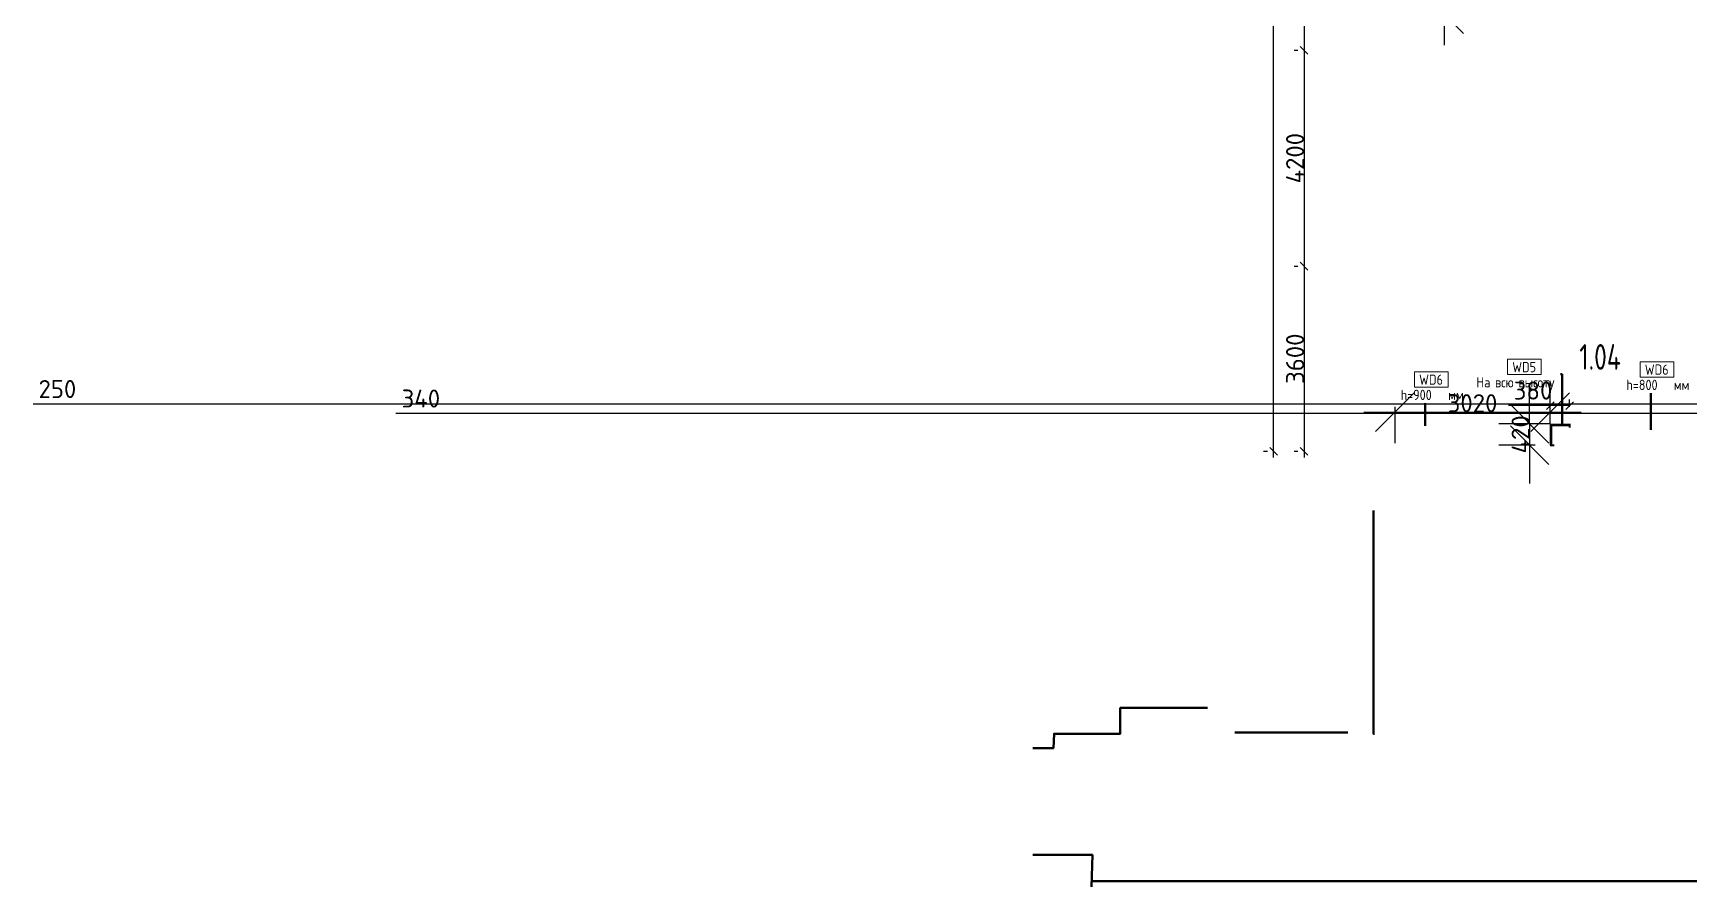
# Model space of a CAD drawing. Header units: millimetres. Extents: x -213547 to 415037, y -3642 to 106956.
# Drawn here: x -19258 to 12982, y 57930 to 74535 of the extents above; entities that cross this region are included whole.
import ezdxf

# ---------------------------------------------------------------- set-up
doc = ezdxf.new("R2010")
doc.units = ezdxf.units.MM
for name, color, linetype, lineweight in [('10)FK4', 3, 'Continuous', 50), ('5.5) Перег WD5', 3, 'Continuous', 40), ('A-AREA-IDEN', 7, 'Continuous', 9), ('A-WALL-IDEN', 7, 'Continuous', 9)]:
    doc.layers.add(name, color=color, linetype=linetype, lineweight=lineweight)
doc.styles.add('GOST Common_1', font='', dxfattribs={"width": 0.9, "height": 250})
doc.styles.add('ISOCPEUR', font='isocpeur.ttf', dxfattribs={"height": 250})
doc.styles.add('ISOCPEUR_1', font='isocpeur.ttf', dxfattribs={"height": 350})
doc.styles.add('ISOCPEUR_4', font='isocpeur.ttf', dxfattribs={"width": 0.9, "height": 1000})
doc.styles.add('СПДС', font='ГОСТ тип А.ttf', dxfattribs={"width": 0.9})
doc.styles.get('GOST Common_1').set_extended_font_data('GOST Common')
doc.dimstyles.new('ISO-2_0_0_9К_Средний_округл2', dxfattribs={"dimscale": 304.8, "dimtxt": 199.196235, "dimasz": 0.492126, "dimexe": 0.393701, "dimexo": 0, "dimgap": 0, "dimtad": 1, "dimdec": 0, "dimrnd": 10, "dimzin": 0, "dimdsep": 46, "dimtxsty": 'ISOCPEUR_1', "dimblk1": 'OBLIQUE', "dimblk2": 'OBLIQUE', "dimsah": 1, "dimcen": 0.09, "dimdle": 0.393701, "dimazin": 0, "dimtfac": 1, "dimtdec": 4, "dimtix": 1, "dimtmove": 0, "dimatfit": 3, "dimfxl": 1, "dimtvp": 1, "dimtolj": 1, "dimtzin": 0, "dimarcsym": 2})
doc.dimstyles.new('ISO-2_0_0_9К_Средний_округл2_1', dxfattribs={"dimscale": 304.8, "dimtxt": 995.981176, "dimasz": 2.46063, "dimexe": 1.968504, "dimexo": 0, "dimgap": 0, "dimtad": 1, "dimdec": 0, "dimrnd": 10, "dimzin": 0, "dimdsep": 46, "dimtxsty": 'ISOCPEUR_4', "dimblk1": 'OBLIQUE', "dimblk2": 'OBLIQUE', "dimsah": 1, "dimcen": 0.09, "dimdle": 1.968504, "dimazin": 0, "dimtfac": 1, "dimtdec": 4, "dimtix": 1, "dimtmove": 0, "dimatfit": 3, "dimfxl": 1, "dimtvp": 1, "dimtolj": 1, "dimtzin": 0, "dimarcsym": 2})
doc.dimstyles.new('ISO-2_5_0_9К_БОЛЬШОЙ', dxfattribs={"dimscale": 304.8, "dimtxt": 248.995294, "dimasz": 0.492126, "dimexe": 0.393701, "dimexo": 0.984252, "dimgap": 0, "dimtad": 1, "dimdec": 0, "dimrnd": 10, "dimzin": 0, "dimdsep": 46, "dimtxsty": 'ISOCPEUR', "dimblk1": 'OBLIQUE', "dimblk2": 'OBLIQUE', "dimsah": 1, "dimcen": 0.09, "dimdle": 0.393701, "dimazin": 0, "dimtfac": 1, "dimtdec": 4, "dimtix": 1, "dimtmove": 0, "dimatfit": 3, "dimfxl": 1, "dimtvp": 1, "dimtolj": 1, "dimtzin": 0, "dimarcsym": 2})
doc.dimstyles.new('ISO-2_5_0_9К_БОЛЬШОЙ_1', dxfattribs={"dimscale": 304.8, "dimtxt": 248.995294, "dimasz": 0.492126, "dimexe": 0.393701, "dimexo": 0.984252, "dimgap": 0, "dimtad": 1, "dimdec": 0, "dimrnd": 10, "dimzin": 0, "dimdsep": 46, "dimtxsty": 'ISOCPEUR', "dimblk1": 'OBLIQUE', "dimblk2": 'OBLIQUE', "dimsah": 1, "dimcen": 0.09, "dimdle": 0.393701, "dimazin": 0, "dimtfac": 1, "dimtdec": 4, "dimtix": 1, "dimtmove": 2, "dimatfit": 3, "dimfxl": 1, "dimtvp": 1, "dimtolj": 1, "dimtzin": 0, "dimarcsym": 2})

# ---------------------------------------------------------------- blocks, each defined once
blk = doc.blocks.new('_Oblique')
at = {"color": 0, "linetype": 'ByBlock', "lineweight": -2}
blk.add_line((-0.5, -0.5), (0.5, 0.5), dxfattribs=at)
blk = doc.blocks.new('*D1947')
at = {"layer": '10)FK4', "color": 0, "lineweight": -2, "transparency": 16777216}
for p, q in [((6054, 76903), (5354, 76903)), ((5474, 77023), (5474, 74083)), ((5280, 74203), (5354, 74203))]:
    blk.add_line(p, q, dxfattribs=at)
at = {"layer": 'Defpoints', "color": 0, "transparency": 16777216}
for p in [(6354, 76903), (5474, 74203), (5580, 74203)]:
    blk.add_point(p, dxfattribs=at)
at = {"layer": '10)FK4', "color": 0, "lineweight": -2, "transparency": 16777216, "xscale": 150, "yscale": 150, "zscale": 150}
for p, rotation in [((5474, 76903), 90), ((5474, 74203), 270)]:
    blk.add_blockref('_Oblique', p, dxfattribs=dict(at, rotation=rotation))
at = {"layer": '10)FK4', "color": 0, "transparency": 16777216, "insert": (5299, 75553), "char_height": 350, "width": 758.48, "attachment_point": 5, "rotation": 90, "style": 'ISOCPEUR_1'}
blk.add_mtext('\\A1;2700', dxfattribs=at)
blk = doc.blocks.new('*D1948')
at = {"layer": '10)FK4', "color": 0, "lineweight": -2, "transparency": 16777216}
for p, q in [((5280, 74203), (5354, 74203)), ((5474, 74323), (5474, 69883)), ((5280, 70003), (5354, 70003))]:
    blk.add_line(p, q, dxfattribs=at)
at = {"layer": 'Defpoints', "color": 0, "transparency": 16777216}
for p in [(5580, 74203), (5474, 70003), (5580, 70003)]:
    blk.add_point(p, dxfattribs=at)
at = {"layer": '10)FK4', "color": 0, "lineweight": -2, "transparency": 16777216, "xscale": 150, "yscale": 150, "zscale": 150}
for p, rotation in [((5474, 74203), 90), ((5474, 70003), 270)]:
    blk.add_blockref('_Oblique', p, dxfattribs=dict(at, rotation=rotation))
at = {"layer": '10)FK4', "color": 0, "transparency": 16777216, "insert": (5299, 72103), "char_height": 350, "width": 787.21, "attachment_point": 5, "rotation": 90, "style": 'ISOCPEUR_1'}
blk.add_mtext('\\A1;4200', dxfattribs=at)
blk = doc.blocks.new('*D1949')
at = {"layer": '10)FK4', "color": 0, "lineweight": -2, "transparency": 16777216}
for p, q in [((5280, 70003), (5354, 70003)), ((5474, 70123), (5474, 66283)), ((5280, 66403), (5354, 66403))]:
    blk.add_line(p, q, dxfattribs=at)
at = {"layer": 'Defpoints', "color": 0, "transparency": 16777216}
for p in [(5580, 70003), (5474, 66403), (5580, 66403)]:
    blk.add_point(p, dxfattribs=at)
at = {"layer": '10)FK4', "color": 0, "lineweight": -2, "transparency": 16777216, "xscale": 150, "yscale": 150, "zscale": 150}
for p, rotation in [((5474, 70003), 90), ((5474, 66403), 270)]:
    blk.add_blockref('_Oblique', p, dxfattribs=dict(at, rotation=rotation))
at = {"layer": '10)FK4', "color": 0, "transparency": 16777216, "insert": (5299, 68203), "char_height": 350, "width": 758.48, "attachment_point": 5, "rotation": 90, "style": 'ISOCPEUR_1'}
blk.add_mtext('\\A1;3600', dxfattribs=at)
blk = doc.blocks.new('*D1950')
at = {"layer": '10)FK4', "color": 0, "lineweight": -2, "transparency": 16777216}
for p, q in [((4881, 93523), (4881, 81027)), ((4687, 93403), (4761, 93403)), ((4881, 66283), (4881, 79872)), ((4687, 66403), (4761, 66403))]:
    blk.add_line(p, q, dxfattribs=at)
at = {"layer": 'Defpoints', "color": 0, "transparency": 16777216}
for p in [(4987, 93403), (4881, 66403), (4987, 66403)]:
    blk.add_point(p, dxfattribs=at)
at = {"layer": '10)FK4', "color": 0, "lineweight": -2, "transparency": 16777216, "xscale": 150, "yscale": 150, "zscale": 150}
for p, rotation in [((4881, 93403), 90), ((4881, 66403), 270)]:
    blk.add_blockref('_Oblique', p, dxfattribs=dict(at, rotation=rotation))
at = {"layer": '10)FK4', "color": 0, "transparency": 16777216, "insert": (4488, 79975), "char_height": 350, "width": 948.1, "attachment_point": 1, "rotation": 90, "line_spacing_factor": 1.149209, "style": 'ISOCPEUR_1'}
blk.add_mtext('\\A1;27000', dxfattribs=at)
blk = doc.blocks.new('*D1960')
at = {"layer": '10)FK4', "color": 0, "lineweight": -2, "transparency": 16777216}
for p, q in [((8205, 74303), (8205, 77603)), ((7675, 77003), (8805, 77003)), ((8099, 74903), (8805, 74903))]:
    blk.add_line(p, q, dxfattribs=at)
at = {"layer": 'Defpoints', "color": 0, "transparency": 16777216}
for p in [(7675, 77003), (8205, 77003), (8099, 74903)]:
    blk.add_point(p, dxfattribs=at)
at = {"layer": '10)FK4', "color": 0, "lineweight": -2, "transparency": 16777216, "xscale": 750, "yscale": 750, "zscale": 750}
for p, rotation in [((8205, 77003), 90), ((8205, 74903), 270)]:
    blk.add_blockref('_Oblique', p, dxfattribs=dict(at, rotation=rotation))
at = {"layer": '10)FK4', "color": 0, "transparency": 16777216, "insert": (8030, 75953), "char_height": 350, "width": 565.41, "attachment_point": 5, "rotation": 90, "style": 'ISOCPEUR_1'}
blk.add_mtext('\\A1;2100', dxfattribs=at)
blk = doc.blocks.new('*D1965')
at = {"layer": '10)FK4', "color": 0, "lineweight": -2, "transparency": 16777216}
for p, q in [((10265, 66938), (10265, 67763)), ((6640, 67163), (10865, 67163)), ((7240, 67269), (7240, 66563))]:
    blk.add_line(p, q, dxfattribs=at)
at = {"layer": 'Defpoints', "color": 0, "transparency": 16777216}
for p in [(7240, 67269), (10265, 67163), (10265, 66938)]:
    blk.add_point(p, dxfattribs=at)
at = {"layer": '10)FK4', "color": 0, "lineweight": -2, "transparency": 16777216, "xscale": 750, "yscale": 750, "zscale": 750, "rotation": 180}
blk.add_blockref('_Oblique', (7240, 67163), dxfattribs=at)
at = {"layer": '10)FK4', "color": 0, "lineweight": -2, "transparency": 16777216, "xscale": 750, "yscale": 750, "zscale": 750}
blk.add_blockref('_Oblique', (10265, 67163), dxfattribs=at)
at = {"layer": '10)FK4', "color": 0, "transparency": 16777216, "insert": (8753, 67338), "char_height": 350, "width": 606.78, "attachment_point": 5, "style": 'ISOCPEUR_1'}
blk.add_mtext('\\A1;3020', dxfattribs=at)
blk = doc.blocks.new('*D1966')
at = {"layer": '10)FK4', "color": 0, "lineweight": -2, "transparency": 16777216}
for p, q in [((10265, 66938), (10265, 67411)), ((10640, 67269), (10640, 67411)), ((10265, 67291), (9450, 67291)), ((10640, 67291), (10145, 67291))]:
    blk.add_line(p, q, dxfattribs=at)
at = {"layer": 'Defpoints', "color": 0, "transparency": 16777216}
for p in [(10640, 67291), (10640, 67269), (10265, 66938)]:
    blk.add_point(p, dxfattribs=at)
at = {"layer": '10)FK4', "color": 0, "lineweight": -2, "transparency": 16777216, "xscale": 150, "yscale": 150, "zscale": 150, "rotation": 180}
blk.add_blockref('_Oblique', (10265, 67291), dxfattribs=at)
at = {"layer": '10)FK4', "color": 0, "lineweight": -2, "transparency": 16777216, "xscale": 150, "yscale": 150, "zscale": 150}
blk.add_blockref('_Oblique', (10640, 67291), dxfattribs=at)
at = {"layer": '10)FK4', "color": 0, "transparency": 16777216, "insert": (9555, 67758), "char_height": 350, "width": 455.09, "attachment_point": 1, "line_spacing_factor": 1.149209, "style": 'ISOCPEUR_1'}
blk.add_mtext('\\A1;380', dxfattribs=at)
blk = doc.blocks.new('*D1967')
at = {"layer": '10)FK4', "color": 0, "lineweight": -2, "transparency": 16777216}
for p, q in [((9864, 66938), (9864, 67688)), ((10265, 66938), (9264, 66938)), ((9864, 66938), (9864, 66523)), ((9970, 66523), (9264, 66523)), ((9864, 66523), (9864, 65773))]:
    blk.add_line(p, q, dxfattribs=at)
at = {"layer": 'Defpoints', "color": 0, "transparency": 16777216}
for p in [(10265, 66938), (9864, 66523), (9970, 66523)]:
    blk.add_point(p, dxfattribs=at)
at = {"layer": '10)FK4', "color": 0, "lineweight": -2, "transparency": 16777216, "xscale": 750, "yscale": 750, "zscale": 750}
for p, rotation in [((9864, 66938), 270), ((9864, 66523), 90)]:
    blk.add_blockref('_Oblique', p, dxfattribs=dict(at, rotation=rotation))
at = {"layer": '10)FK4', "color": 0, "transparency": 16777216, "insert": (9689, 66731), "char_height": 350, "width": 478.07, "attachment_point": 5, "rotation": 90, "style": 'ISOCPEUR_1'}
blk.add_mtext('\\A1;420', dxfattribs=at)
blk = doc.blocks.new('М_стена2 - Типоразмер-30678229-План монтажа стен и перегородок 1 этажа в осях 1-12')
at = {"layer": 'A-WALL-IDEN'}
for p, q in [((3.26, 1.52), (-3.27, 1.52)), ((-3.27, 1.52), (-3.27, -1.48)), ((3.26, -1.48), (3.26, 1.52)), ((-3.27, -1.48), (3.26, -1.48))]:
    blk.add_line(p, q, dxfattribs=at)
blk = doc.blocks.new('*D1995')
at = {"layer": '5.5) Перег WD5', "color": 0, "lineweight": -2, "transparency": 16777216}
for p, q in [((33290, 66903), (33290, 67441)), ((33540, 67125), (33540, 67441)), ((33290, 67321), (-19258, 67321)), ((33540, 67321), (33170, 67321))]:
    blk.add_line(p, q, dxfattribs=at)
at = {"layer": 'Defpoints', "color": 0, "transparency": 16777216}
for p in [(33540, 67321), (33540, 67125), (33290, 66903)]:
    blk.add_point(p, dxfattribs=at)
at = {"layer": '5.5) Перег WD5', "color": 0, "lineweight": -2, "transparency": 16777216, "xscale": 304.8, "yscale": 304.8, "zscale": 304.8, "rotation": 180}
blk.add_blockref('_Oblique', (33290, 67321), dxfattribs=at)
at = {"layer": '5.5) Перег WD5', "color": 0, "lineweight": -2, "transparency": 16777216, "xscale": 304.8, "yscale": 304.8, "zscale": 304.8}
blk.add_blockref('_Oblique', (33540, 67321), dxfattribs=at)
at = {"layer": '5.5) Перег WD5', "color": 0, "lineweight": 25, "transparency": 16777216, "insert": (-19153, 67788), "char_height": 350, "width": 455.09, "attachment_point": 1, "line_spacing_factor": 1.149209, "style": 'ISOCPEUR_1'}
blk.add_mtext('\\A1;250', dxfattribs=at)
blk = doc.blocks.new('*D1999')
at = {"layer": '5.5) Перег WD5', "color": 0, "lineweight": -2, "transparency": 16777216}
for p, q in [((43100, 67137), (-12198, 67137)), ((43438, 67137), (42980, 67137)), ((43100, 67346), (43100, 67017)), ((43438, 66923), (43438, 67257))]:
    blk.add_line(p, q, dxfattribs=at)
at = {"layer": 'Defpoints', "color": 0, "transparency": 16777216}
for p in [(43100, 67346), (43438, 67137), (43438, 66923)]:
    blk.add_point(p, dxfattribs=at)
at = {"layer": '5.5) Перег WD5', "color": 0, "lineweight": -2, "transparency": 16777216, "xscale": 304.8, "yscale": 304.8, "zscale": 304.8, "rotation": 180}
blk.add_blockref('_Oblique', (43100, 67137), dxfattribs=at)
at = {"layer": '5.5) Перег WD5', "color": 0, "lineweight": -2, "transparency": 16777216, "xscale": 304.8, "yscale": 304.8, "zscale": 304.8}
blk.add_blockref('_Oblique', (43438, 67137), dxfattribs=at)
at = {"layer": '5.5) Перег WD5', "color": 0, "lineweight": 25, "transparency": 16777216, "insert": (-12087, 67603), "char_height": 350, "width": 478.07, "attachment_point": 1, "line_spacing_factor": 1.149209, "style": 'ISOCPEUR_1'}
blk.add_mtext('\\A1;340', dxfattribs=at)

msp = doc.modelspace()

# ---------------------------------------------------------------- linework, layer by layer
at = {"layer": '10)FK4', "color": 18, "true_color": 0x000000}
for p, q in [((10495.8, 67904.3), (10463.5, 67904.3)), ((10495.8, 66898), (10495.8, 67904.3)), ((12224.6, 66819.1), (12224.6, 67534.1)), ((7833, 66898), (7833, 67338.9))]:
    msp.add_line(p, q, dxfattribs=at)
at = {"layer": '10)FK4'}
for points in [[(6824.7, 65250.2), (6824.7, 60909.2), (6845.7, 60909.2)], [(195.7, 60629.2), (597.2, 60629.2), (610.7, 60909.2), (1895.7, 60909.2), (1895.7, 61409.2), (3595.7, 61409.2)], [(13743.7, 60909.2), (20089.8, 60909.2), (20089.8, 58039.6), (1334.7, 58039.6)], [(4124.7, 60930.2), (6324.7, 60930.2)], [(1334.7, 57930.2), (1354.7, 58550.2), (195.7, 58551.2)]]:
    msp.add_lwpolyline(points, dxfattribs=at)
at = {"layer": '5.5) Перег WD5'}
for p, q in [((10277.8, 66925.5), (10640.3, 66925.5)), ((10277.8, 66523), (10277.8, 66925.5)), ((10290.3, 66913), (10640.3, 66913)), ((10290.3, 66523), (10290.3, 66913)), ((10640.3, 66938), (10640.3, 66863)), ((10265.3, 66523), (10340.3, 66523))]:
    msp.add_line(p, q, dxfattribs=at)

# ---------------------------------------------------------------- block references
at = {"layer": '10)FK4', "color": 18, "true_color": 0x000000, "xscale": 99.99999999999993, "yscale": 99.99999999999993, "zscale": 99.99999999999993}
for p in [(9761.6, 68042.3), (12341.2, 67992.6), (7949.6, 67797.4)]:
    msp.add_blockref('М_стена2 - Типоразмер-30678229-План монтажа стен и перегородок 1 этажа в осях 1-12', p, dxfattribs=at)

# ---------------------------------------------------------------- texts
at = {"layer": '10)FK4', "color": 18, "lineweight": 25, "true_color": 0x000000, "char_height": 200, "attachment_point": 1, "style": 'GOST Common_1'}
for s, insert, width in [('WD5', (9525.1, 68140.3), 584.43), ('WD6', (12104.7, 68090.6), 584.43), ('WD6', (7713.1, 67895.4), 584.43), ('На', (8826.4, 67843.4), 360.759), ('\\fGOST Common|b0|i0|c204|p34|;\\W.9; ', (9124.1, 67843.4), 79.367), ('всю', (9189.6, 67843.4), 476.202), ('\\fGOST Common|b0|i0|c204|p34|;\\W.9; ', (9582.5, 67843.4), 79.367), ('высоту', (9648, 67843.4), 981.265), ('h=800', (11745.3, 67793.7), 793.671), ('мм', (12669.6, 67793.7), 360.759), ('h=900', (7353.8, 67598.5), 793.671), ('мм', (8278.1, 67598.5), 360.759)]:
    msp.add_mtext(s, dxfattribs=dict(at, insert=insert, width=width))
at = {"layer": 'A-AREA-IDEN', "insert": (10830.2, 68487.3), "char_height": 500, "width": 1255.443, "attachment_point": 1, "style": 'СПДС'}
msp.add_mtext('1.04', dxfattribs=at)

# ---------------------------------------------------------------- dimensions: what is measured, and where the dimension line sits
at = {"layer": '10)FK4', "color": 18, "true_color": 0x000000}
dim = msp.add_linear_dim(base=(4881.4, 66403), p1=(4987.4, 93403), p2=(4987.4, 66403), angle=90, dimstyle='ISO-2_5_0_9К_БОЛЬШОЙ_1', override={"dimtxt": 200, "dimpost": '<>', "dimtxsty": 'ISOCPEUR_1', "dimfxl": 26999.999823}, dxfattribs=at)
dim.commit()
dim.dimension.update_dxf_attribs({"geometry": '*D1950', "text_midpoint": (4721.4, 80449.1), "dimtype": 160, "text_rotation": 90})
for base, p1, p2, dimstyle, override, picture, middle in [((8205.5, 77003), (8099.4, 74903), (7675.3, 77003), 'ISO-2_0_0_9К_Средний_округл2_1', {"dimtxt": 200, "dimpost": '<>', "dimtxsty": 'ISOCPEUR_1', "dimfxl": 2142.39211}, '*D1960', (8030.5, 75953)), ((5474.3, 74203), (6354, 76903), (5580.4, 74203), 'ISO-2_5_0_9К_БОЛЬШОЙ', {"dimtxt": 200, "dimpost": '<>', "dimtxsty": 'ISOCPEUR_1', "dimfxl": 2808.657466}, '*D1947', (5299.3, 75553)), ((5474.3, 70003), (5580.4, 74203), (5580.4, 70003), 'ISO-2_5_0_9К_БОЛЬШОЙ', {"dimtxt": 200, "dimpost": '<>', "dimtxsty": 'ISOCPEUR_1', "dimfxl": 4200}, '*D1948', (5299.3, 72103)), ((5474.3, 66403), (5580.4, 70003), (5580.4, 66403), 'ISO-2_5_0_9К_БОЛЬШОЙ', {"dimtxt": 200, "dimpost": '<>', "dimtxsty": 'ISOCPEUR_1', "dimfxl": 3600}, '*D1949', (5299.3, 68203)), ((9863.9, 66523), (10265.3, 66938), (9969.9, 66523), 'ISO-2_0_0_9К_Средний_округл2_1', {"dimtxt": 200, "dimpost": '<>', "dimtxsty": 'ISOCPEUR_1', "dimfxl": 509.401264}, '*D1967', (9688.9, 66730.5))]:
    dim = msp.add_linear_dim(base=base, p1=p1, p2=p2, angle=90, dimstyle=dimstyle, override=override, dxfattribs=at)
    dim.commit()
    dim.dimension.update_dxf_attribs({"geometry": picture, "text_midpoint": middle})
dim = msp.add_linear_dim(base=(10265.3, 67163), p1=(7240.3, 67269), p2=(10265.3, 66938), dimstyle='ISO-2_0_0_9К_Средний_округл2_1', override={"dimtxt": 200, "dimpost": '<>', "dimtxsty": 'ISOCPEUR_1', "dimfxl": 3043.055447}, dxfattribs=at)
dim.commit()
dim.dimension.update_dxf_attribs({"geometry": '*D1965', "text_midpoint": (8752.8, 67338)})
dim = msp.add_linear_dim(base=(10640.3, 67290.9), p1=(10265.3, 66938), p2=(10640.3, 67269), dimstyle='ISO-2_0_0_9К_Средний_округл2', override={"dimtxt": 200, "dimpost": '<>', "dimtxsty": 'ISOCPEUR_1', "dimfxl": 500.186524}, dxfattribs=at)
dim.commit()
dim.dimension.update_dxf_attribs({"geometry": '*D1966', "text_midpoint": (9782.8, 67290.9), "dimtype": 160})
at = {"layer": '5.5) Перег WD5', "lineweight": 25}
for base, p1, p2, override, picture, middle in [((33540.3, 67321.4), (33290.3, 66903), (33540.3, 67125), {"dimasz": 1, "dimpost": '<>', "dimtxsty": 'ISOCPEUR_1', "dimfxl": 334.341113}, '*D1995', (-18925.8, 67321.4)), ((43438, 67136.7), (43100.3, 67346.4), (43438, 66923), {"dimasz": 1, "dimpost": '<>', "dimtxsty": 'ISOCPEUR_1', "dimfxl": 541.557033}, '*D1999', (-11848, 67136.7))]:
    dim = msp.add_linear_dim(base=base, p1=p1, p2=p2, dimstyle='ISO-2_0_0_9К_Средний_округл2', override=override, dxfattribs=at)
    dim.commit()
    dim.dimension.update_dxf_attribs({"geometry": picture, "text_midpoint": middle, "dimtype": 160})

doc.saveas('drawing.dxf')
